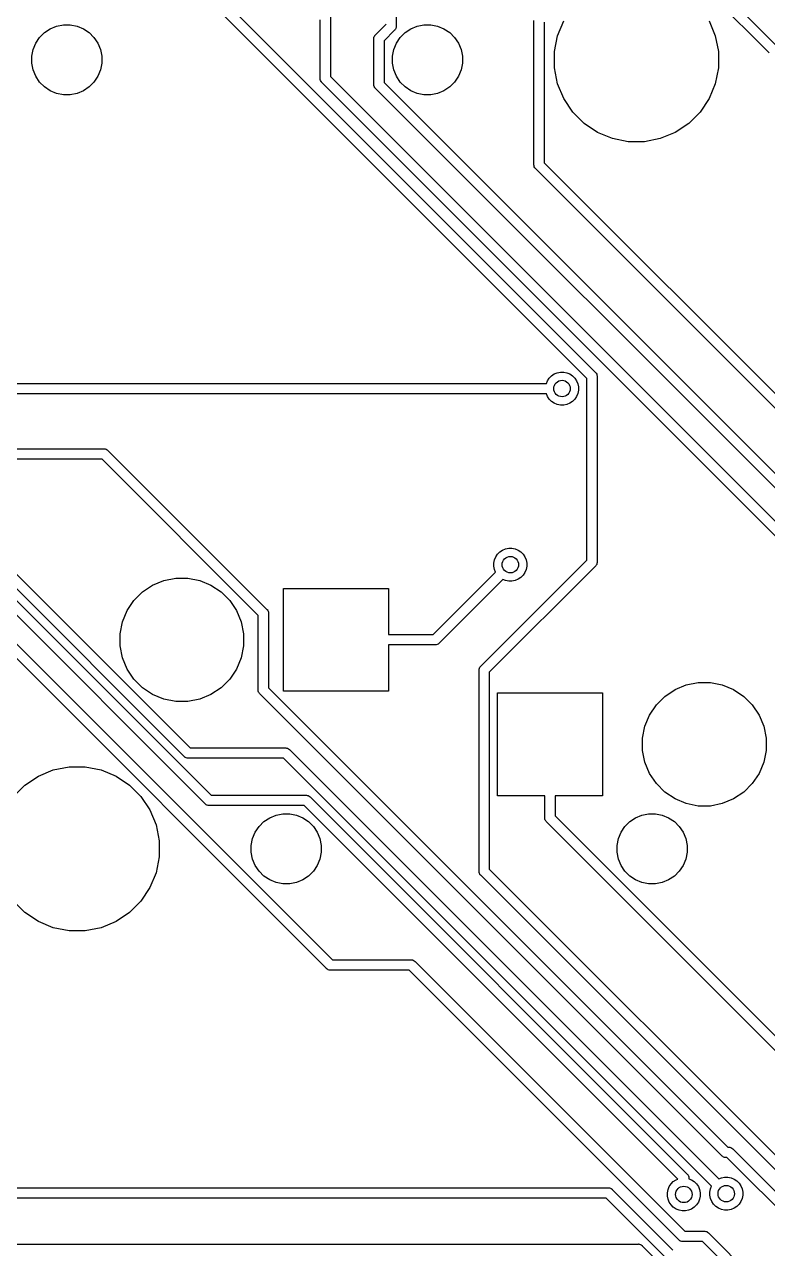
# Model space of a CAD drawing. Extents: x 1.2 to 14.9, y -4.9 to -0.3.
# Drawn here: x 8.095 to 8.805, y -3.367 to -2.196 of the extents above; entities that cross this region are included whole.
import ezdxf

# ---------------------------------------------------------------- set-up
doc = ezdxf.new("R2010")
doc.units = 0
doc.header["$MEASUREMENT"] = 0
doc.layers.add('BLACK', color=7, linetype='CONTINUOUS')

msp = doc.modelspace()

# ---------------------------------------------------------------- linework, layer by layer
at = {"layer": 'BLACK', "linetype": 'CONTINUOUS'}
for p, q in [((8.04728, -1.44973), (8.81513, -2.21758)), ((8.8069, -2.22327), (8.03905, -1.45542)), ((8.45029, -2.0007), (8.45029, -2.19783)), ((8.63254, -2.53484), (8.24904, -2.15134)), ((8.25727, -2.14565), (8.64077, -2.52915)), ((8.38728, -2.17921), (8.38728, -2.24596)), ((8.11364, -2.20398), (8.11913, -2.20031)), ((8.11913, -2.20031), (8.12523, -2.19779)), ((8.12523, -2.19779), (8.1317, -2.1965)), ((8.1317, -2.1965), (8.1383, -2.1965)), ((8.1383, -2.1965), (8.14477, -2.19779)), ((8.14477, -2.19779), (8.15087, -2.20031)), ((8.15087, -2.20031), (8.15635, -2.20398)), ((8.37744, -2.24775), (8.37744, -2.19178)), ((8.43038, -2.2061), (8.44045, -2.19603)), ((8.44868, -2.20172), (8.43861, -2.21179)), ((8.44887, -2.20156), (8.44868, -2.20172)), ((8.44902, -2.20138), (8.44887, -2.20156)), ((8.44948, -2.20081), (8.44902, -2.20138)), ((8.44902, -2.20138), (8.44902, -2.20138)), ((8.44994, -2.19996), (8.44948, -2.20081)), ((8.44998, -2.19982), (8.44994, -2.19996)), ((8.45022, -2.19903), (8.44998, -2.19982)), ((8.45029, -2.19831), (8.45022, -2.19903)), ((8.45029, -2.19783), (8.45032, -2.19807)), ((8.45032, -2.19807), (8.45029, -2.19831)), ((8.45029, -2.19831), (8.45029, -2.19831)), ((8.45865, -2.20398), (8.46413, -2.20031)), ((8.46413, -2.20031), (8.47023, -2.19779)), ((8.47023, -2.19779), (8.4767, -2.1965)), ((8.4767, -2.1965), (8.4833, -2.1965)), ((8.4833, -2.1965), (8.48977, -2.19779)), ((8.48977, -2.19779), (8.49587, -2.20031)), ((8.49587, -2.20031), (8.50136, -2.20398)), ((8.58198, -2.3303), (8.58198, -2.19239)), ((8.59182, -2.19419), (8.59182, -2.3285)), ((8.60452, -2.2071), (8.61043, -2.19282)), ((8.74957, -2.19282), (8.75548, -2.2071)), ((8.10531, -2.21413), (8.10898, -2.20864)), ((8.10898, -2.20864), (8.11364, -2.20398)), ((8.15635, -2.20398), (8.16102, -2.20864)), ((8.16102, -2.20864), (8.16469, -2.21413)), ((8.42874, -2.20975), (8.42877, -2.20951)), ((8.42877, -2.20999), (8.42874, -2.20975)), ((8.42877, -2.20951), (8.42884, -2.20878)), ((8.42877, -2.20951), (8.42877, -2.20951)), ((8.42877, -2.25357), (8.42877, -2.20999)), ((8.42884, -2.20878), (8.42912, -2.20786)), ((8.42912, -2.20786), (8.42958, -2.207)), ((8.42958, -2.207), (8.43019, -2.20625)), ((8.43019, -2.20625), (8.43038, -2.2061)), ((8.43861, -2.21179), (8.43861, -2.25177)), ((8.45031, -2.21413), (8.45398, -2.20864)), ((8.45398, -2.20864), (8.45865, -2.20398)), ((8.50136, -2.20398), (8.50602, -2.20864)), ((8.50602, -2.20864), (8.50969, -2.21413)), ((8.6015, -2.22227), (8.60452, -2.2071)), ((8.75548, -2.2071), (8.7585, -2.22227)), ((8.1015, -2.2267), (8.10279, -2.22023)), ((8.10279, -2.22023), (8.10531, -2.21413)), ((8.16469, -2.21413), (8.16721, -2.22023)), ((8.16721, -2.22023), (8.1685, -2.2267)), ((8.4465, -2.2267), (8.44779, -2.22023)), ((8.44779, -2.22023), (8.45031, -2.21413)), ((8.50969, -2.21413), (8.51221, -2.22023)), ((8.51221, -2.22023), (8.5135, -2.2267)), ((8.6015, -2.23773), (8.6015, -2.22227)), ((8.7585, -2.22227), (8.7585, -2.23773)), ((8.1015, -2.2333), (8.1015, -2.2267)), ((8.10279, -2.23977), (8.1015, -2.2333)), ((8.1685, -2.2333), (8.16721, -2.23977)), ((8.1685, -2.2267), (8.1685, -2.2333)), ((8.4465, -2.2333), (8.4465, -2.2267)), ((8.44779, -2.23977), (8.4465, -2.2333)), ((8.5135, -2.2333), (8.51221, -2.23977)), ((8.5135, -2.2267), (8.5135, -2.2333)), ((8.10531, -2.24587), (8.10279, -2.23977)), ((8.10898, -2.25135), (8.10531, -2.24587)), ((8.16469, -2.24587), (8.16102, -2.25135)), ((8.16721, -2.23977), (8.16469, -2.24587)), ((8.37742, -2.248), (8.37744, -2.24775)), ((8.37751, -2.24896), (8.37742, -2.248)), ((8.38728, -2.24596), (8.82264, -2.68131)), ((8.45031, -2.24587), (8.44779, -2.23977)), ((8.45398, -2.25135), (8.45031, -2.24587)), ((8.50969, -2.24587), (8.50602, -2.25135)), ((8.51221, -2.23977), (8.50969, -2.24587)), ((8.60452, -2.2529), (8.6015, -2.23773)), ((8.7585, -2.23773), (8.75548, -2.2529)), ((8.11364, -2.25602), (8.10898, -2.25135)), ((8.11913, -2.25969), (8.11364, -2.25602)), ((8.12523, -2.26221), (8.11913, -2.25969)), ((8.15087, -2.25969), (8.14477, -2.26221)), ((8.15635, -2.25602), (8.15087, -2.25969)), ((8.16102, -2.25135), (8.15635, -2.25602)), ((8.37779, -2.24989), (8.37751, -2.24896)), ((8.37825, -2.25074), (8.37779, -2.24989)), ((8.37871, -2.25131), (8.37825, -2.25074)), ((8.37887, -2.25149), (8.37871, -2.25131)), ((8.37905, -2.25165), (8.37887, -2.25149)), ((8.81568, -2.68827), (8.37905, -2.25165)), ((8.42874, -2.25381), (8.42877, -2.25357)), ((8.42884, -2.25477), (8.42874, -2.25381)), ((8.42912, -2.2557), (8.42884, -2.25477)), ((8.42958, -2.25655), (8.42912, -2.2557)), ((8.42981, -2.25684), (8.42958, -2.25655)), ((8.43019, -2.2573), (8.42981, -2.25684)), ((8.43038, -2.25746), (8.43019, -2.2573)), ((8.87114, -2.69822), (8.43038, -2.25746)), ((8.43861, -2.25177), (8.87937, -2.69253)), ((8.45865, -2.25602), (8.45398, -2.25135)), ((8.46413, -2.25969), (8.45865, -2.25602)), ((8.47023, -2.26221), (8.46413, -2.25969)), ((8.49587, -2.25969), (8.48977, -2.26221)), ((8.50136, -2.25602), (8.49587, -2.25969)), ((8.50602, -2.25135), (8.50136, -2.25602)), ((8.61043, -2.26718), (8.60452, -2.2529)), ((8.75548, -2.2529), (8.74957, -2.26718)), ((8.1317, -2.2635), (8.12523, -2.26221)), ((8.1383, -2.2635), (8.1317, -2.2635)), ((8.14477, -2.26221), (8.1383, -2.2635)), ((8.4767, -2.2635), (8.47023, -2.26221)), ((8.4833, -2.2635), (8.4767, -2.2635)), ((8.48977, -2.26221), (8.4833, -2.2635)), ((8.61903, -2.28004), (8.61043, -2.26718)), ((8.74957, -2.26718), (8.74097, -2.28004)), ((8.38348, -3.0995), (7.56478, -2.2808)), ((7.57301, -2.27512), (8.38917, -3.09127)), ((8.62996, -2.29097), (8.61903, -2.28004)), ((8.74097, -2.28004), (8.73004, -2.29097)), ((8.64282, -2.29957), (8.62996, -2.29097)), ((8.73004, -2.29097), (8.71718, -2.29957)), ((7.64228, -2.30289), (8.27317, -2.93377)), ((8.6571, -2.30548), (8.64282, -2.29957)), ((8.67227, -2.3085), (8.6571, -2.30548)), ((8.7029, -2.30548), (8.68773, -2.3085)), ((8.71718, -2.29957), (8.7029, -2.30548)), ((8.26748, -2.942), (7.63405, -2.30858)), ((8.68773, -2.3085), (8.67227, -2.3085)), ((7.68974, -2.32512), (8.25311, -2.88848)), ((8.58196, -2.33054), (8.58198, -2.3303)), ((8.58205, -2.3315), (8.58196, -2.33054)), ((8.59182, -2.3285), (8.8971, -2.63378)), ((8.24742, -2.89671), (7.68151, -2.33081)), ((8.58233, -2.33243), (8.58205, -2.3315)), ((8.58279, -2.33329), (8.58233, -2.33243)), ((8.58312, -2.33369), (8.58279, -2.33329)), ((8.5834, -2.33404), (8.58312, -2.33369)), ((8.58359, -2.33419), (8.5834, -2.33404)), ((8.88887, -2.63947), (8.58359, -2.33419)), ((8.60142, -2.53066), (8.60429, -2.52947)), ((8.60429, -2.52947), (8.60733, -2.52887)), ((8.60733, -2.52887), (8.61043, -2.52887)), ((8.61043, -2.52887), (8.61348, -2.52947)), ((8.61348, -2.52947), (8.61634, -2.53066)), ((8.64077, -2.52915), (8.64096, -2.5293)), ((8.64096, -2.5293), (8.64157, -2.53005)), ((7.97488, -2.53969), (8.59388, -2.53969)), ((8.59388, -2.53969), (8.59493, -2.53715)), ((8.59493, -2.53715), (8.59665, -2.53458)), ((8.59665, -2.53458), (8.59884, -2.53238)), ((8.59884, -2.53238), (8.60142, -2.53066)), ((8.61634, -2.53066), (8.61892, -2.53238)), ((8.61892, -2.53238), (8.62111, -2.53458)), ((8.62111, -2.53458), (8.62284, -2.53715)), ((8.62284, -2.53715), (8.62402, -2.54002)), ((8.62402, -2.54002), (8.62463, -2.54306)), ((8.63254, -2.70891), (8.63254, -2.53484)), ((8.64157, -2.53005), (8.64203, -2.53091)), ((8.64203, -2.53091), (8.64231, -2.53183)), ((8.64231, -2.53183), (8.64238, -2.53256)), ((8.64238, -2.53256), (8.64238, -2.53256)), ((8.64238, -2.53256), (8.64241, -2.5328)), ((8.64241, -2.5328), (8.64238, -2.53304)), ((8.64238, -2.53304), (8.64238, -2.7107)), ((8.59387, -2.54953), (7.97308, -2.54953)), ((8.59493, -2.55207), (8.59387, -2.54953)), ((8.59665, -2.55465), (8.59493, -2.55207)), ((8.62284, -2.55207), (8.62111, -2.55465)), ((8.62402, -2.54921), (8.62284, -2.55207)), ((8.62463, -2.54617), (8.62402, -2.54921)), ((8.62463, -2.54306), (8.62463, -2.54617)), ((8.59884, -2.55685), (8.59665, -2.55465)), ((8.60142, -2.55857), (8.59884, -2.55685)), ((8.60429, -2.55976), (8.60142, -2.55857)), ((8.60733, -2.56036), (8.60429, -2.55976)), ((8.61043, -2.56036), (8.60733, -2.56036)), ((8.61348, -2.55976), (8.61043, -2.56036)), ((8.61634, -2.55857), (8.61348, -2.55976)), ((8.61892, -2.55685), (8.61634, -2.55857)), ((8.62111, -2.55465), (8.61892, -2.55685)), ((7.9961, -2.60237), (8.1705, -2.60237)), ((8.1705, -2.60237), (8.17074, -2.60234)), ((8.17074, -2.60234), (8.17098, -2.60237)), ((8.17098, -2.60237), (8.17098, -2.60237)), ((8.17098, -2.60237), (8.1717, -2.60244)), ((8.1717, -2.60244), (8.17263, -2.60272)), ((8.17263, -2.60272), (8.17349, -2.60318)), ((8.17349, -2.60318), (8.17424, -2.60379)), ((8.17424, -2.60379), (8.17439, -2.60398)), ((8.17439, -2.60398), (8.3264, -2.75599)), ((8.1687, -2.61221), (7.9943, -2.61221)), ((8.31817, -2.76168), (8.1687, -2.61221)), ((8.54544, -2.70567), (8.54717, -2.7031)), ((8.54717, -2.7031), (8.54936, -2.7009)), ((8.54936, -2.7009), (8.55194, -2.69918)), ((8.55194, -2.69918), (8.5548, -2.69799)), ((8.5548, -2.69799), (8.55785, -2.69739)), ((8.55785, -2.69739), (8.56095, -2.69739)), ((8.56095, -2.69739), (8.56399, -2.69799)), ((8.56399, -2.69799), (8.56686, -2.69918)), ((8.56686, -2.69918), (8.56944, -2.7009)), ((8.56944, -2.7009), (8.57163, -2.7031)), ((8.57163, -2.7031), (8.57335, -2.70567)), ((8.53105, -2.8104), (8.63254, -2.70891)), ((8.64077, -2.7146), (8.53928, -2.81609)), ((8.54365, -2.71158), (8.54425, -2.70854)), ((8.54365, -2.71468), (8.54365, -2.71158)), ((8.54425, -2.71773), (8.54365, -2.71468)), ((8.54425, -2.70854), (8.54544, -2.70567)), ((8.57335, -2.70567), (8.57454, -2.70854)), ((8.57454, -2.70854), (8.57515, -2.71158)), ((8.57515, -2.71468), (8.57454, -2.71773)), ((8.57515, -2.71158), (8.57515, -2.71468)), ((8.64096, -2.71444), (8.64077, -2.7146)), ((8.64113, -2.71424), (8.64096, -2.71444)), ((8.64157, -2.71369), (8.64113, -2.71424)), ((8.64203, -2.71284), (8.64157, -2.71369)), ((8.64211, -2.71258), (8.64203, -2.71284)), ((8.64231, -2.71191), (8.64211, -2.71258)), ((8.64238, -2.71119), (8.64231, -2.71191)), ((8.64238, -2.7107), (8.64241, -2.71094)), ((8.64241, -2.71094), (8.64238, -2.71119)), ((8.64238, -2.71119), (8.64238, -2.71119)), ((8.21703, -2.73267), (8.22777, -2.72821)), ((8.22777, -2.72821), (8.23918, -2.72594)), ((8.23918, -2.72594), (8.25082, -2.72594)), ((8.25082, -2.72594), (8.26223, -2.72821)), ((8.26223, -2.72821), (8.27297, -2.73267)), ((8.48549, -2.78008), (8.54531, -2.72027)), ((8.55227, -2.72723), (8.49118, -2.78831)), ((8.54531, -2.72027), (8.54425, -2.71773)), ((8.5548, -2.72828), (8.55227, -2.72723)), ((8.55785, -2.72888), (8.5548, -2.72828)), ((8.56399, -2.72828), (8.56095, -2.72888)), ((8.56686, -2.72709), (8.56399, -2.72828)), ((8.56944, -2.72537), (8.56686, -2.72709)), ((8.57163, -2.72317), (8.56944, -2.72537)), ((8.57335, -2.72059), (8.57163, -2.72317)), ((8.57454, -2.71773), (8.57335, -2.72059)), ((8.19913, -2.74735), (8.20735, -2.73913)), ((8.20735, -2.73913), (8.21703, -2.73267)), ((8.27297, -2.73267), (8.28265, -2.73913)), ((8.28265, -2.73913), (8.29087, -2.74735)), ((8.34244, -2.83421), (8.34244, -2.73579)), ((8.34244, -2.73579), (8.44283, -2.73579)), ((8.44283, -2.73579), (8.44283, -2.78008)), ((8.56095, -2.72888), (8.55785, -2.72888)), ((8.19267, -2.75703), (8.19913, -2.74735)), ((8.29087, -2.74735), (8.29733, -2.75703)), ((8.18821, -2.76777), (8.19267, -2.75703)), ((8.29733, -2.75703), (8.30179, -2.76777)), ((8.31817, -2.83291), (8.31817, -2.76168)), ((8.3264, -2.75599), (8.32659, -2.75615)), ((8.32659, -2.75615), (8.32721, -2.75689)), ((8.32721, -2.75689), (8.32766, -2.75775)), ((8.32766, -2.75775), (8.32794, -2.75868)), ((8.32794, -2.75868), (8.32802, -2.7594)), ((8.32802, -2.7594), (8.32802, -2.7594)), ((8.32802, -2.7594), (8.32804, -2.75964)), ((8.32804, -2.75964), (8.32802, -2.75988)), ((8.32802, -2.75988), (8.32802, -2.83111)), ((8.18594, -2.77918), (8.18821, -2.76777)), ((8.30179, -2.76777), (8.30406, -2.77918)), ((8.18594, -2.79082), (8.18594, -2.77918)), ((8.30406, -2.77918), (8.30406, -2.79082)), ((8.44283, -2.78008), (8.48549, -2.78008)), ((8.18821, -2.80223), (8.18594, -2.79082)), ((8.30406, -2.79082), (8.30179, -2.80223)), ((8.48729, -2.78992), (8.44283, -2.78992)), ((8.44283, -2.78992), (8.44283, -2.83421)), ((8.48753, -2.78994), (8.48729, -2.78992)), ((8.48777, -2.78992), (8.48753, -2.78994)), ((8.4885, -2.78985), (8.48777, -2.78992)), ((8.48777, -2.78992), (8.48777, -2.78992)), ((8.48942, -2.78957), (8.4885, -2.78985)), ((8.49028, -2.78911), (8.48942, -2.78957)), ((8.49103, -2.7885), (8.49028, -2.78911)), ((8.49118, -2.78831), (8.49103, -2.7885)), ((8.19267, -2.81297), (8.18821, -2.80223)), ((8.30179, -2.80223), (8.29733, -2.81297)), ((8.53024, -2.8113), (8.53086, -2.81055)), ((8.53086, -2.81055), (8.53105, -2.8104)), ((8.19913, -2.82265), (8.19267, -2.81297)), ((8.29733, -2.81297), (8.29087, -2.82265)), ((8.52941, -2.81405), (8.52943, -2.81381)), ((8.52943, -2.81429), (8.52941, -2.81405)), ((8.52943, -2.81381), (8.5295, -2.81309)), ((8.52943, -2.81381), (8.52943, -2.81381)), ((8.52943, -3.00634), (8.52943, -2.81429)), ((8.5295, -2.81309), (8.52979, -2.81216)), ((8.52979, -2.81216), (8.53024, -2.8113)), ((8.53928, -2.81609), (8.53928, -3.00454)), ((8.20735, -2.83087), (8.19913, -2.82265)), ((8.21703, -2.83733), (8.20735, -2.83087)), ((8.28265, -2.83087), (8.27297, -2.83733)), ((8.29087, -2.82265), (8.28265, -2.83087)), ((8.31815, -2.83315), (8.31817, -2.83291)), ((8.31824, -2.83411), (8.31815, -2.83315)), ((8.31853, -2.83504), (8.31824, -2.83411)), ((8.32802, -2.83111), (8.7674, -3.2705)), ((8.44283, -2.83421), (8.34244, -2.83421)), ((8.70735, -2.83913), (8.71703, -2.83267)), ((8.71703, -2.83267), (8.72777, -2.82821)), ((8.72777, -2.82821), (8.73918, -2.82594)), ((8.73918, -2.82594), (8.75082, -2.82594)), ((8.75082, -2.82594), (8.76223, -2.82821)), ((8.76223, -2.82821), (8.77297, -2.83267)), ((8.77297, -2.83267), (8.78265, -2.83913)), ((8.22777, -2.84179), (8.21703, -2.83733)), ((8.23918, -2.84406), (8.22777, -2.84179)), ((8.25082, -2.84406), (8.23918, -2.84406)), ((8.26223, -2.84179), (8.25082, -2.84406)), ((8.27297, -2.83733), (8.26223, -2.84179)), ((8.31898, -2.8359), (8.31853, -2.83504)), ((8.31932, -2.83631), (8.31898, -2.8359)), ((8.3196, -2.83665), (8.31932, -2.83631)), ((8.31979, -2.8368), (8.3196, -2.83665)), ((8.76172, -3.27873), (8.31979, -2.8368)), ((8.54717, -2.93421), (8.54717, -2.83579)), ((8.54717, -2.83579), (8.64756, -2.83579)), ((8.64756, -2.83579), (8.64756, -2.93421)), ((8.69913, -2.84735), (8.70735, -2.83913)), ((8.78265, -2.83913), (8.79087, -2.84735)), ((8.68821, -2.86777), (8.69267, -2.85703)), ((8.69267, -2.85703), (8.69913, -2.84735)), ((8.79087, -2.84735), (8.79733, -2.85703)), ((8.79733, -2.85703), (8.80179, -2.86777)), ((8.68594, -2.87918), (8.68821, -2.86777)), ((8.80179, -2.86777), (8.80406, -2.87918)), ((8.68594, -2.89082), (8.68594, -2.87918)), ((8.80406, -2.87918), (8.80406, -2.89082)), ((8.25311, -2.88848), (8.34416, -2.88848)), ((8.34416, -2.88848), (8.3444, -2.88846)), ((8.3444, -2.88846), (8.34464, -2.88848)), ((8.34464, -2.88848), (8.34464, -2.88848)), ((8.34464, -2.88848), (8.34537, -2.88856)), ((8.34537, -2.88856), (8.34629, -2.88884)), ((8.34629, -2.88884), (8.34715, -2.88929)), ((8.34715, -2.88929), (8.3479, -2.88991)), ((8.3479, -2.88991), (8.34805, -2.8901)), ((8.34805, -2.8901), (8.75885, -3.3009)), ((8.68821, -2.90223), (8.68594, -2.89082)), ((8.80406, -2.89082), (8.80179, -2.90223)), ((8.24757, -2.8969), (8.24742, -2.89671)), ((8.24776, -2.89706), (8.24757, -2.8969)), ((8.24832, -2.89752), (8.24776, -2.89706)), ((8.24864, -2.89769), (8.24832, -2.89752)), ((8.24917, -2.89797), (8.24864, -2.89769)), ((8.2501, -2.89826), (8.24917, -2.89797)), ((8.25083, -2.89833), (8.2501, -2.89826)), ((8.25107, -2.89835), (8.25083, -2.89833)), ((8.25083, -2.89833), (8.25083, -2.89833)), ((8.25131, -2.89833), (8.25107, -2.89835)), ((8.34236, -2.89833), (8.25131, -2.89833)), ((8.75189, -3.30786), (8.34236, -2.89833)), ((8.69267, -2.91297), (8.68821, -2.90223)), ((8.80179, -2.90223), (8.79733, -2.91297)), ((8.09496, -2.92403), (8.10782, -2.91543)), ((8.10782, -2.91543), (8.1221, -2.90952)), ((8.1221, -2.90952), (8.13727, -2.9065)), ((8.13727, -2.9065), (8.15273, -2.9065)), ((8.15273, -2.9065), (8.1679, -2.90952)), ((8.1679, -2.90952), (8.18218, -2.91543)), ((8.18218, -2.91543), (8.19504, -2.92403)), ((8.69913, -2.92265), (8.69267, -2.91297)), ((8.79733, -2.91297), (8.79087, -2.92265)), ((8.08403, -2.93496), (8.09496, -2.92403)), ((8.19504, -2.92403), (8.20597, -2.93496)), ((8.70735, -2.93087), (8.69913, -2.92265)), ((8.79087, -2.92265), (8.78265, -2.93087)), ((8.20597, -2.93496), (8.21457, -2.94782)), ((8.27317, -2.93377), (8.36394, -2.93377)), ((8.36394, -2.93377), (8.36419, -2.93375)), ((8.36419, -2.93375), (8.36443, -2.93377)), ((8.36443, -2.93377), (8.36443, -2.93377)), ((8.36443, -2.93377), (8.36515, -2.93384)), ((8.36515, -2.93384), (8.36608, -2.93412)), ((8.36608, -2.93412), (8.36693, -2.93458)), ((8.36693, -2.93458), (8.36768, -2.9352)), ((8.36768, -2.9352), (8.36784, -2.93538)), ((8.36784, -2.93538), (8.7287, -3.29625)), ((8.59244, -2.93421), (8.54717, -2.93421)), ((8.59244, -2.95537), (8.59244, -2.93421)), ((8.64756, -2.93421), (8.60228, -2.93421)), ((8.60228, -2.93421), (8.60228, -2.95357)), ((8.71703, -2.93733), (8.70735, -2.93087)), ((8.72777, -2.94179), (8.71703, -2.93733)), ((8.77297, -2.93733), (8.76223, -2.94179)), ((8.78265, -2.93087), (8.77297, -2.93733)), ((8.21457, -2.94782), (8.22048, -2.9621)), ((8.26763, -2.94219), (8.26748, -2.942)), ((8.26782, -2.94234), (8.26763, -2.94219)), ((8.26838, -2.9428), (8.26782, -2.94234)), ((8.26912, -2.9432), (8.26838, -2.9428)), ((8.26924, -2.94326), (8.26912, -2.9432)), ((8.27017, -2.94354), (8.26924, -2.94326)), ((8.27089, -2.94361), (8.27017, -2.94354)), ((8.27113, -2.94364), (8.27089, -2.94361)), ((8.27089, -2.94361), (8.27089, -2.94361)), ((8.27137, -2.94361), (8.27113, -2.94364)), ((8.36215, -2.94361), (8.27137, -2.94361)), ((8.71959, -3.30106), (8.36215, -2.94361)), ((8.73918, -2.94406), (8.72777, -2.94179)), ((8.75082, -2.94406), (8.73918, -2.94406)), ((8.76223, -2.94179), (8.75082, -2.94406)), ((8.22048, -2.9621), (8.2235, -2.97727)), ((8.31898, -2.96365), (8.32364, -2.95898)), ((8.32364, -2.95898), (8.32913, -2.95531)), ((8.32913, -2.95531), (8.33523, -2.95279)), ((8.33523, -2.95279), (8.3417, -2.9515)), ((8.3417, -2.9515), (8.3483, -2.9515)), ((8.3483, -2.9515), (8.35477, -2.95279)), ((8.35477, -2.95279), (8.36087, -2.95531)), ((8.36087, -2.95531), (8.36636, -2.95898)), ((8.36636, -2.95898), (8.37102, -2.96365)), ((8.59242, -2.95561), (8.59244, -2.95537)), ((8.59251, -2.95657), (8.59242, -2.95561)), ((8.59279, -2.9575), (8.59251, -2.95657)), ((8.59325, -2.95836), (8.59279, -2.9575)), ((8.59368, -2.95888), (8.59325, -2.95836)), ((8.59387, -2.95911), (8.59368, -2.95888)), ((8.59405, -2.95926), (8.59387, -2.95911)), ((8.92966, -3.29487), (8.59405, -2.95926)), ((8.60228, -2.95357), (8.93662, -3.28791)), ((8.66898, -2.96365), (8.67365, -2.95898)), ((8.67365, -2.95898), (8.67913, -2.95531)), ((8.67913, -2.95531), (8.68523, -2.95279)), ((8.68523, -2.95279), (8.6917, -2.9515)), ((8.6917, -2.9515), (8.6983, -2.9515)), ((8.6983, -2.9515), (8.70477, -2.95279)), ((8.70477, -2.95279), (8.71087, -2.95531)), ((8.71087, -2.95531), (8.71636, -2.95898)), ((8.71636, -2.95898), (8.72102, -2.96365)), ((8.31279, -2.97523), (8.31531, -2.96913)), ((8.31531, -2.96913), (8.31898, -2.96365)), ((8.37102, -2.96365), (8.37469, -2.96913)), ((8.37469, -2.96913), (8.37721, -2.97523)), ((8.66279, -2.97523), (8.66531, -2.96913)), ((8.66531, -2.96913), (8.66898, -2.96365)), ((8.72102, -2.96365), (8.72469, -2.96913)), ((8.72469, -2.96913), (8.72721, -2.97523)), ((8.2235, -2.97727), (8.2235, -2.99273)), ((8.3115, -2.9817), (8.31279, -2.97523)), ((8.3115, -2.9883), (8.3115, -2.9817)), ((8.37721, -2.97523), (8.3785, -2.9817)), ((8.3785, -2.9817), (8.3785, -2.9883)), ((8.6615, -2.9817), (8.66279, -2.97523)), ((8.6615, -2.9883), (8.6615, -2.9817)), ((8.72721, -2.97523), (8.7285, -2.9817)), ((8.7285, -2.9817), (8.7285, -2.9883)), ((8.2235, -2.99273), (8.22048, -3.0079)), ((8.31279, -2.99477), (8.3115, -2.9883)), ((8.31531, -3.00087), (8.31279, -2.99477)), ((8.37721, -2.99477), (8.37469, -3.00087)), ((8.3785, -2.9883), (8.37721, -2.99477)), ((8.66279, -2.99477), (8.6615, -2.9883)), ((8.66531, -3.00087), (8.66279, -2.99477)), ((8.72721, -2.99477), (8.72469, -3.00087)), ((8.7285, -2.9883), (8.72721, -2.99477)), ((8.22048, -3.0079), (8.21457, -3.02218)), ((8.31898, -3.00636), (8.31531, -3.00087)), ((8.32364, -3.01102), (8.31898, -3.00636)), ((8.37102, -3.00636), (8.36636, -3.01102)), ((8.37469, -3.00087), (8.37102, -3.00636)), ((8.52941, -3.00658), (8.52943, -3.00634)), ((8.5295, -3.00755), (8.52941, -3.00658)), ((8.52979, -3.00848), (8.5295, -3.00755)), ((8.53024, -3.00933), (8.52979, -3.00848)), ((8.53035, -3.00946), (8.53024, -3.00933)), ((8.53086, -3.01008), (8.53035, -3.00946)), ((8.53928, -3.00454), (9.08198, -3.54724)), ((8.66898, -3.00636), (8.66531, -3.00087)), ((8.67365, -3.01102), (8.66898, -3.00636)), ((8.72102, -3.00636), (8.71636, -3.01102)), ((8.72469, -3.00087), (8.72102, -3.00636)), ((8.32913, -3.01469), (8.32364, -3.01102)), ((8.33523, -3.01721), (8.32913, -3.01469)), ((8.3417, -3.0185), (8.33523, -3.01721)), ((8.3483, -3.0185), (8.3417, -3.0185)), ((8.35477, -3.01721), (8.3483, -3.0185)), ((8.36087, -3.01469), (8.35477, -3.01721)), ((8.36636, -3.01102), (8.36087, -3.01469)), ((8.53105, -3.01023), (8.53086, -3.01008)), ((9.07629, -3.55547), (8.53105, -3.01023)), ((8.67913, -3.01469), (8.67365, -3.01102)), ((8.68523, -3.01721), (8.67913, -3.01469)), ((8.6917, -3.0185), (8.68523, -3.01721)), ((8.6983, -3.0185), (8.6917, -3.0185)), ((8.70477, -3.01721), (8.6983, -3.0185)), ((8.71087, -3.01469), (8.70477, -3.01721)), ((8.71636, -3.01102), (8.71087, -3.01469)), ((8.21457, -3.02218), (8.20597, -3.03504)), ((8.09496, -3.04597), (8.08403, -3.03504)), ((8.20597, -3.03504), (8.19504, -3.04597)), ((8.10782, -3.05457), (8.09496, -3.04597)), ((8.1221, -3.06048), (8.10782, -3.05457)), ((8.18218, -3.05457), (8.1679, -3.06048)), ((8.19504, -3.04597), (8.18218, -3.05457)), ((8.13727, -3.0635), (8.1221, -3.06048)), ((8.15273, -3.0635), (8.13727, -3.0635)), ((8.1679, -3.06048), (8.15273, -3.0635)), ((8.38917, -3.09127), (8.46442, -3.09127)), ((8.46442, -3.09127), (8.46467, -3.09125)), ((8.46467, -3.09125), (8.46491, -3.09127)), ((8.46491, -3.09127), (8.46491, -3.09127)), ((8.46491, -3.09127), (8.46563, -3.09134)), ((8.46563, -3.09134), (8.46656, -3.09162)), ((8.46656, -3.09162), (8.46741, -3.09208)), ((8.38363, -3.09969), (8.38348, -3.0995)), ((8.38382, -3.09984), (8.38363, -3.09969)), ((8.38428, -3.10022), (8.38382, -3.09984)), ((8.38382, -3.09984), (8.38382, -3.09984)), ((8.38438, -3.1003), (8.38428, -3.10022)), ((8.38524, -3.10076), (8.38438, -3.1003)), ((8.38617, -3.10104), (8.38524, -3.10076)), ((8.38689, -3.10111), (8.38617, -3.10104)), ((8.38713, -3.10114), (8.38689, -3.10111)), ((8.38689, -3.10111), (8.38689, -3.10111)), ((8.38737, -3.10111), (8.38713, -3.10114)), ((8.46263, -3.10111), (8.38737, -3.10111)), ((8.72068, -3.35917), (8.46263, -3.10111)), ((8.46741, -3.09208), (8.46816, -3.0927)), ((8.46816, -3.0927), (8.46832, -3.09288)), ((8.46832, -3.09288), (8.72637, -3.35094)), ((8.76187, -3.27892), (8.76172, -3.27873)), ((8.76206, -3.27907), (8.76187, -3.27892)), ((8.76262, -3.27953), (8.76206, -3.27907)), ((8.7674, -3.2705), (8.76835, -3.2705)), ((8.76835, -3.2705), (8.76859, -3.27048)), ((8.76859, -3.27048), (8.76883, -3.2705)), ((8.76883, -3.2705), (8.76883, -3.2705)), ((8.76883, -3.2705), (8.76955, -3.27057)), ((8.76955, -3.27057), (8.77048, -3.27085)), ((8.77048, -3.27085), (8.77133, -3.27131)), ((8.77133, -3.27131), (8.77208, -3.27192)), ((8.77208, -3.27192), (8.77224, -3.27211)), ((8.77224, -3.27211), (9.02379, -3.52366)), ((8.76335, -3.27993), (8.76262, -3.27953)), ((8.76347, -3.27999), (8.76335, -3.27993)), ((8.7644, -3.28027), (8.76347, -3.27999)), ((8.76512, -3.28034), (8.7644, -3.28027)), ((8.76513, -3.28034), (8.76512, -3.28034)), ((8.76537, -3.28037), (8.76513, -3.28034)), ((8.76561, -3.28034), (8.76537, -3.28037)), ((8.76655, -3.28034), (8.76561, -3.28034)), ((9.01556, -3.52935), (8.76655, -3.28034)), ((8.71535, -3.30347), (8.71793, -3.30175)), ((8.71793, -3.30175), (8.71959, -3.30106)), ((8.7287, -3.29625), (8.72889, -3.2964)), ((8.72889, -3.2964), (8.72904, -3.29659)), ((8.72904, -3.29659), (8.72904, -3.29659)), ((8.72904, -3.29659), (8.72951, -3.29715)), ((8.72951, -3.29715), (8.72985, -3.29779)), ((8.72985, -3.29779), (8.72996, -3.29801)), ((8.72996, -3.29801), (8.73024, -3.29894)), ((8.73024, -3.29894), (8.73031, -3.29966)), ((8.73031, -3.29966), (8.73031, -3.29966)), ((8.73031, -3.29966), (8.73034, -3.2999)), ((8.73034, -3.2999), (8.73031, -3.30014)), ((8.73031, -3.30014), (8.73031, -3.3007)), ((8.73031, -3.3007), (8.73285, -3.30175)), ((8.73285, -3.30175), (8.73543, -3.30347)), ((8.75885, -3.3009), (8.76139, -3.29985)), ((8.76139, -3.29985), (8.76443, -3.29924)), ((8.76443, -3.29924), (8.76754, -3.29924)), ((8.76754, -3.29924), (8.77058, -3.29985)), ((8.77058, -3.29985), (8.77344, -3.30103)), ((8.77344, -3.30103), (8.77602, -3.30276)), ((7.98642, -3.30936), (8.653, -3.30936)), ((8.653, -3.30936), (8.65324, -3.30933)), ((8.65324, -3.30933), (8.65349, -3.30936)), ((8.65349, -3.30936), (8.65349, -3.30936)), ((8.65349, -3.30936), (8.65421, -3.30943)), ((8.65421, -3.30943), (8.65514, -3.30971)), ((8.65514, -3.30971), (8.65599, -3.31017)), ((8.65599, -3.31017), (8.65674, -3.31078)), ((8.65674, -3.31078), (8.65689, -3.31097)), ((8.65689, -3.31097), (8.71488, -3.36896)), ((8.70965, -3.31415), (8.71025, -3.31111)), ((8.70965, -3.31726), (8.70965, -3.31415)), ((8.71025, -3.31111), (8.71144, -3.30825)), ((8.71144, -3.30825), (8.71316, -3.30567)), ((8.71316, -3.30567), (8.71535, -3.30347)), ((8.73543, -3.30347), (8.73763, -3.30567)), ((8.73763, -3.30567), (8.73935, -3.30825)), ((8.73935, -3.30825), (8.74054, -3.31111)), ((8.74054, -3.31111), (8.74114, -3.31415)), ((8.74114, -3.31415), (8.74114, -3.31726)), ((8.75024, -3.31344), (8.75084, -3.31039)), ((8.75024, -3.31654), (8.75024, -3.31344)), ((8.75084, -3.31039), (8.75189, -3.30786)), ((8.77602, -3.30276), (8.77822, -3.30495)), ((8.77822, -3.30495), (8.77994, -3.30753)), ((8.77994, -3.30753), (8.78113, -3.31039)), ((8.78113, -3.31039), (8.78173, -3.31344)), ((8.78173, -3.31344), (8.78173, -3.31654)), ((8.65121, -3.3192), (7.98462, -3.3192)), ((8.7092, -3.37719), (8.65121, -3.3192)), ((8.71025, -3.3203), (8.70965, -3.31726)), ((8.71144, -3.32316), (8.71025, -3.3203)), ((8.71316, -3.32574), (8.71144, -3.32316)), ((8.71535, -3.32794), (8.71316, -3.32574)), ((8.73763, -3.32574), (8.73543, -3.32794)), ((8.73935, -3.32316), (8.73763, -3.32574)), ((8.74054, -3.3203), (8.73935, -3.32316)), ((8.74114, -3.31726), (8.74054, -3.3203)), ((8.75084, -3.31958), (8.75024, -3.31654)), ((8.75203, -3.32245), (8.75084, -3.31958)), ((8.75375, -3.32503), (8.75203, -3.32245)), ((8.75595, -3.32722), (8.75375, -3.32503)), ((8.77822, -3.32503), (8.77602, -3.32722)), ((8.77994, -3.32245), (8.77822, -3.32503)), ((8.78113, -3.31958), (8.77994, -3.32245)), ((8.78173, -3.31654), (8.78113, -3.31958)), ((8.71793, -3.32966), (8.71535, -3.32794)), ((8.7208, -3.33085), (8.71793, -3.32966)), ((8.72384, -3.33145), (8.7208, -3.33085)), ((8.72694, -3.33145), (8.72384, -3.33145)), ((8.72999, -3.33085), (8.72694, -3.33145)), ((8.73285, -3.32966), (8.72999, -3.33085)), ((8.73543, -3.32794), (8.73285, -3.32966)), ((8.75852, -3.32894), (8.75595, -3.32722)), ((8.76139, -3.33013), (8.75852, -3.32894)), ((8.76443, -3.33074), (8.76139, -3.33013)), ((8.76754, -3.33074), (8.76443, -3.33074)), ((8.77058, -3.33013), (8.76754, -3.33074)), ((8.77344, -3.32894), (8.77058, -3.33013)), ((8.77602, -3.32722), (8.77344, -3.32894)), ((8.72084, -3.35936), (8.72068, -3.35917)), ((8.72103, -3.35951), (8.72084, -3.35936)), ((8.72159, -3.35997), (8.72103, -3.35951)), ((8.72224, -3.36032), (8.72159, -3.35997)), ((8.72244, -3.36043), (8.72224, -3.36032)), ((8.72337, -3.36071), (8.72244, -3.36043)), ((8.72409, -3.36078), (8.72337, -3.36071)), ((8.72433, -3.36081), (8.72409, -3.36078)), ((8.72409, -3.36078), (8.72409, -3.36078)), ((8.72458, -3.36078), (8.72433, -3.36081)), ((8.74334, -3.36078), (8.72458, -3.36078)), ((8.72637, -3.35094), (8.74514, -3.35094)), ((8.95244, -3.56988), (8.74334, -3.36078)), ((8.74514, -3.35094), (8.74538, -3.35092)), ((8.74538, -3.35092), (8.74562, -3.35094)), ((8.74562, -3.35094), (8.74562, -3.35094)), ((8.74562, -3.35094), (8.74635, -3.35101)), ((8.74635, -3.35101), (8.74727, -3.35129)), ((8.74727, -3.35129), (8.74813, -3.35175)), ((8.74813, -3.35175), (8.74888, -3.35237)), ((8.74888, -3.35237), (8.74903, -3.35255)), ((8.74903, -3.35255), (8.96067, -3.56419)), ((7.61976, -3.36314), (8.68171, -3.36314)), ((8.68171, -3.36314), (8.68195, -3.36312)), ((8.68195, -3.36312), (8.68219, -3.36314)), ((8.68219, -3.36314), (8.68219, -3.36314)), ((8.68219, -3.36314), (8.68292, -3.36321)), ((8.68292, -3.36321), (8.68385, -3.36349)), ((8.68385, -3.36349), (8.6847, -3.36395)), ((8.6847, -3.36395), (8.68545, -3.36457)), ((8.68545, -3.36457), (8.6856, -3.36475)), ((8.6856, -3.36475), (8.70754, -3.38669))]:
    msp.add_line(p, q, dxfattribs=at)
at = {"layer": 'BLACK'}
for centre in [(8.60888, -2.54461), (8.5594, -2.71313), (8.72539, -3.3157), (8.76598, -3.31499)]:
    msp.add_circle(centre, 0.007874, dxfattribs=at)

doc.saveas('drawing.dxf')
